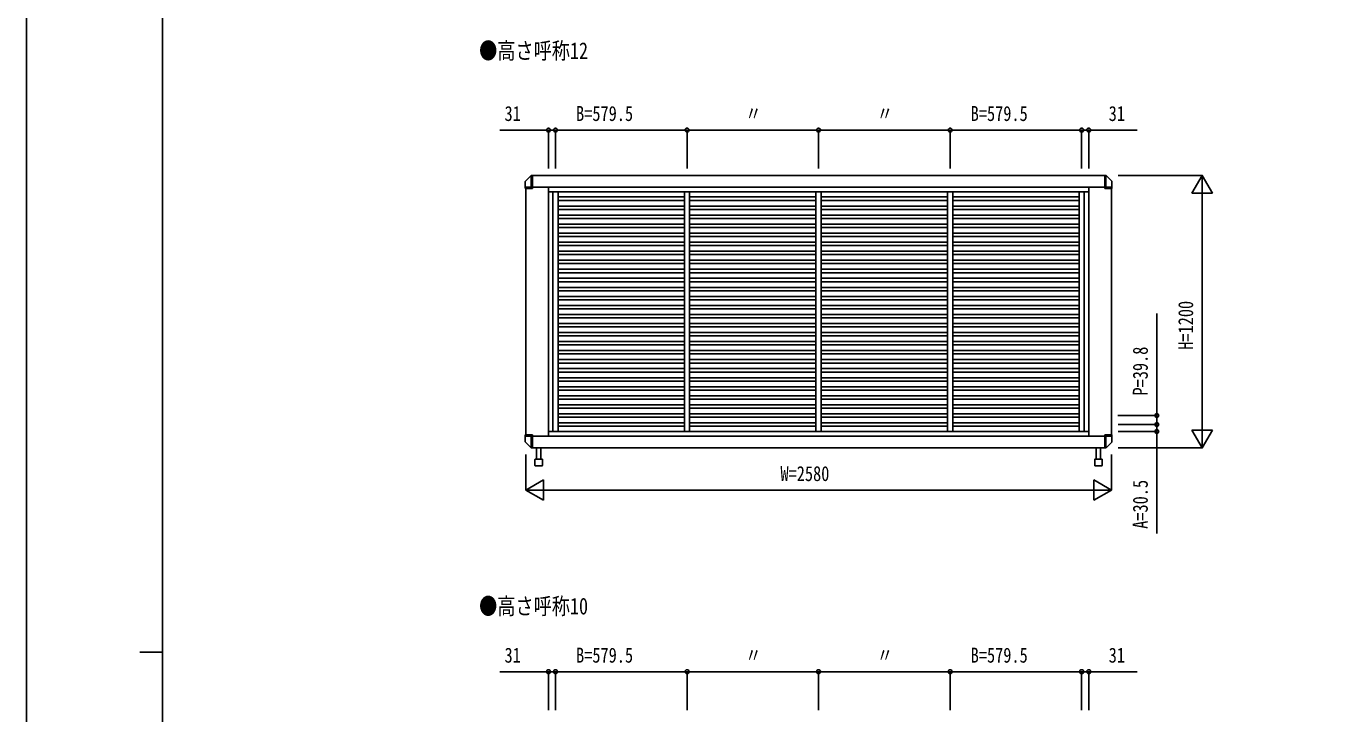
# Model space of a CAD drawing. Units: millimetres, scale not verified. Extents: x -8410 to 8410, y -5940 to 5940.
# Drawn here: x -8410 to -2602, y -21 to 3007 of the extents above; entities that cross this region are included whole.
import ezdxf
from ezdxf.enums import TextEntityAlignment as Align

# ---------------------------------------------------------------- set-up
doc = ezdxf.new("R2010")
doc.units = ezdxf.units.MM
doc.header["$LTSCALE"] = 30
for name, color, linetype in [('0-1_USER1', 3, 'Continuous'), ('0-2_YKK_A1', 4, 'Continuous'), ('0-3_YKK_D', 6, 'Continuous'), ('0-4_YKK_ZWAK', 7, 'Continuous')]:
    doc.layers.add(name, color=color, linetype=linetype)
doc.styles.add('ＭＳ ゴシック', font='')
doc.styles.get('ＭＳ ゴシック').set_extended_font_data('MS Gothic')

msp = doc.modelspace()

# ---------------------------------------------------------------- linework, layer by layer
at = {"layer": '0-2_YKK_A1'}
for p, q in [((-6186.66, 2349.35), (-6211.74, 2324.52)), ((-6186.64, 2349.34), (-6186.64, 2349.32)), ((-6185.68, 2350.05), (-6185.68, 2313.5)), ((-6180.96, 2350.3), (-6185.01, 2350.09)), ((-6185.01, 2350.05), (-6185.01, 2350.07)), ((-6180.96, 2344.37), (-6180.96, 2350.3)), ((-3658.96, 2350), (-6180.96, 2350)), ((-6180.96, 2344.37), (-6180.96, 2339.67)), ((-6180.96, 2313.5), (-6180.96, 2339.67)), ((-3658.96, 2350.3), (-3654.91, 2350.09)), ((-3658.96, 2344.37), (-3658.96, 2350.3)), ((-3658.96, 2344.37), (-3658.96, 2339.67)), ((-3658.96, 2313.5), (-3658.96, 2339.67)), ((-3654.91, 2350.05), (-3654.91, 2350.07)), ((-3654.24, 2350.05), (-3654.24, 2313.5)), ((-3653.28, 2349.34), (-3653.28, 2349.32)), ((-3653.26, 2349.35), (-3628.18, 2324.52)), ((-6212.46, 2315.72), (-6212.46, 2322.76)), ((-6212.46, 2305.58), (-6212.46, 2315.72)), ((-6212.46, 2298), (-6212.46, 2305.58)), ((-6212.46, 2294), (-6212.46, 2298)), ((-6212.46, 2298), (-6186.05, 2298)), ((-6210.6, 2293), (-6211.46, 2293)), ((-6180.96, 2293), (-6210.6, 2293)), ((-6209.96, 2293), (-6209.96, 1207)), ((-6185.87, 2298), (-6186.05, 2298)), ((-6185.87, 2298), (-6180.96, 2298)), ((-6180.96, 2298), (-6180.96, 2313.5)), ((-3658.96, 2298), (-6180.96, 2298)), ((-6180.96, 2294), (-6180.96, 2298)), ((-6180.96, 2294), (-6180.96, 2293)), ((-6109.96, 2298), (-6109.96, 1202)), ((-6109.96, 2278), (-3729.96, 2278)), ((-6090.46, 2278), (-6090.46, 1222)), ((-6067.46, 2278), (-6067.46, 1222)), ((-5510.96, 2278), (-5510.96, 1222)), ((-5487.96, 2278), (-5487.96, 1222)), ((-4931.46, 2278), (-4931.46, 1222)), ((-4908.46, 2278), (-4908.46, 1222)), ((-4351.96, 2278), (-4351.96, 1222)), ((-4328.96, 2278), (-4328.96, 1222)), ((-3772.46, 2278), (-3772.46, 1222)), ((-3749.46, 2278), (-3749.46, 1222)), ((-3729.96, 2298), (-3729.96, 1202)), ((-3658.96, 2298), (-3658.96, 2313.5)), ((-3658.96, 2294), (-3658.96, 2298)), ((-3654.05, 2298), (-3658.96, 2298)), ((-3658.96, 2294), (-3658.96, 2293)), ((-3658.96, 2293), (-3629.32, 2293)), ((-3654.05, 2298), (-3653.87, 2298)), ((-3627.46, 2298), (-3653.87, 2298)), ((-3629.96, 2293), (-3629.96, 1207)), ((-3629.32, 2293), (-3628.46, 2293)), ((-3627.46, 2315.72), (-3627.46, 2322.76)), ((-3627.46, 2305.58), (-3627.46, 2315.72)), ((-3627.46, 2298), (-3627.46, 2305.58)), ((-3627.46, 2294), (-3627.46, 2298)), ((-6067.46, 2255), (-5510.96, 2255)), ((-6067.46, 2240), (-5510.96, 2240)), ((-6067.46, 2215.2), (-5510.96, 2215.2)), ((-5487.96, 2255), (-4931.46, 2255)), ((-5487.96, 2240), (-4931.46, 2240)), ((-5487.96, 2215.2), (-4931.46, 2215.2)), ((-4908.46, 2255), (-4351.96, 2255)), ((-4908.46, 2240), (-4351.96, 2240)), ((-4908.46, 2215.2), (-4351.96, 2215.2)), ((-4328.96, 2255), (-3772.46, 2255)), ((-4328.96, 2240), (-3772.46, 2240)), ((-4328.96, 2215.2), (-3772.46, 2215.2)), ((-6067.46, 2200.2), (-5510.96, 2200.2)), ((-6067.46, 2175.4), (-5510.96, 2175.4)), ((-6067.46, 2160.4), (-5510.96, 2160.4)), ((-5487.96, 2200.2), (-4931.46, 2200.2)), ((-5487.96, 2175.4), (-4931.46, 2175.4)), ((-5487.96, 2160.4), (-4931.46, 2160.4)), ((-4908.46, 2200.2), (-4351.96, 2200.2)), ((-4908.46, 2175.4), (-4351.96, 2175.4)), ((-4908.46, 2160.4), (-4351.96, 2160.4)), ((-4328.96, 2200.2), (-3772.46, 2200.2)), ((-4328.96, 2175.4), (-3772.46, 2175.4)), ((-4328.96, 2160.4), (-3772.46, 2160.4)), ((-6067.46, 2135.6), (-5510.96, 2135.6)), ((-6067.46, 2120.6), (-5510.96, 2120.6)), ((-6067.46, 2095.8), (-5510.96, 2095.8)), ((-5487.96, 2135.6), (-4931.46, 2135.6)), ((-5487.96, 2120.6), (-4931.46, 2120.6)), ((-5487.96, 2095.8), (-4931.46, 2095.8)), ((-4908.46, 2135.6), (-4351.96, 2135.6)), ((-4908.46, 2120.6), (-4351.96, 2120.6)), ((-4908.46, 2095.8), (-4351.96, 2095.8)), ((-4328.96, 2135.6), (-3772.46, 2135.6)), ((-4328.96, 2120.6), (-3772.46, 2120.6)), ((-4328.96, 2095.8), (-3772.46, 2095.8)), ((-6067.46, 2080.8), (-5510.96, 2080.8)), ((-6067.46, 2056), (-5510.96, 2056)), ((-6067.46, 2041), (-5510.96, 2041)), ((-5487.96, 2080.8), (-4931.46, 2080.8)), ((-5487.96, 2056), (-4931.46, 2056)), ((-5487.96, 2041), (-4931.46, 2041)), ((-4908.46, 2080.8), (-4351.96, 2080.8)), ((-4908.46, 2056), (-4351.96, 2056)), ((-4908.46, 2041), (-4351.96, 2041)), ((-4328.96, 2080.8), (-3772.46, 2080.8)), ((-4328.96, 2056), (-3772.46, 2056)), ((-4328.96, 2041), (-3772.46, 2041)), ((-6067.46, 2016.2), (-5510.96, 2016.2)), ((-6067.46, 2001.2), (-5510.96, 2001.2)), ((-6067.46, 1976.4), (-5510.96, 1976.4)), ((-5487.96, 2016.2), (-4931.46, 2016.2)), ((-5487.96, 2001.2), (-4931.46, 2001.2)), ((-5487.96, 1976.4), (-4931.46, 1976.4)), ((-4908.46, 2016.2), (-4351.96, 2016.2)), ((-4908.46, 2001.2), (-4351.96, 2001.2)), ((-4908.46, 1976.4), (-4351.96, 1976.4)), ((-4328.96, 2016.2), (-3772.46, 2016.2)), ((-4328.96, 2001.2), (-3772.46, 2001.2)), ((-4328.96, 1976.4), (-3772.46, 1976.4)), ((-6067.46, 1961.4), (-5510.96, 1961.4)), ((-6067.46, 1936.6), (-5510.96, 1936.6)), ((-6067.46, 1921.6), (-5510.96, 1921.6)), ((-5487.96, 1961.4), (-4931.46, 1961.4)), ((-5487.96, 1936.6), (-4931.46, 1936.6)), ((-5487.96, 1921.6), (-4931.46, 1921.6)), ((-4908.46, 1961.4), (-4351.96, 1961.4)), ((-4908.46, 1936.6), (-4351.96, 1936.6)), ((-4908.46, 1921.6), (-4351.96, 1921.6)), ((-4328.96, 1961.4), (-3772.46, 1961.4)), ((-4328.96, 1936.6), (-3772.46, 1936.6)), ((-4328.96, 1921.6), (-3772.46, 1921.6)), ((-6067.46, 1896.8), (-5510.96, 1896.8)), ((-6067.46, 1881.8), (-5510.96, 1881.8)), ((-5487.96, 1896.8), (-4931.46, 1896.8)), ((-5487.96, 1881.8), (-4931.46, 1881.8)), ((-4908.46, 1896.8), (-4351.96, 1896.8)), ((-4908.46, 1881.8), (-4351.96, 1881.8)), ((-4328.96, 1896.8), (-3772.46, 1896.8)), ((-4328.96, 1881.8), (-3772.46, 1881.8)), ((-6067.46, 1857), (-5510.96, 1857)), ((-6067.46, 1842), (-5510.96, 1842)), ((-6067.46, 1817.2), (-5510.96, 1817.2)), ((-6067.46, 1802.2), (-5510.96, 1802.2)), ((-5487.96, 1857), (-4931.46, 1857)), ((-5487.96, 1842), (-4931.46, 1842)), ((-5487.96, 1817.2), (-4931.46, 1817.2)), ((-5487.96, 1802.2), (-4931.46, 1802.2)), ((-4908.46, 1857), (-4351.96, 1857)), ((-4908.46, 1842), (-4351.96, 1842)), ((-4908.46, 1817.2), (-4351.96, 1817.2)), ((-4908.46, 1802.2), (-4351.96, 1802.2)), ((-4328.96, 1857), (-3772.46, 1857)), ((-4328.96, 1842), (-3772.46, 1842)), ((-4328.96, 1817.2), (-3772.46, 1817.2)), ((-4328.96, 1802.2), (-3772.46, 1802.2)), ((-6067.46, 1777.4), (-5510.96, 1777.4)), ((-6067.46, 1762.4), (-5510.96, 1762.4)), ((-5487.96, 1777.4), (-4931.46, 1777.4)), ((-5487.96, 1762.4), (-4931.46, 1762.4)), ((-4908.46, 1777.4), (-4351.96, 1777.4)), ((-4908.46, 1762.4), (-4351.96, 1762.4)), ((-4328.96, 1777.4), (-3772.46, 1777.4)), ((-4328.96, 1762.4), (-3772.46, 1762.4)), ((-6067.46, 1737.6), (-5510.96, 1737.6)), ((-6067.46, 1722.6), (-5510.96, 1722.6)), ((-6067.46, 1697.8), (-5510.96, 1697.8)), ((-5487.96, 1737.6), (-4931.46, 1737.6)), ((-5487.96, 1722.6), (-4931.46, 1722.6)), ((-5487.96, 1697.8), (-4931.46, 1697.8)), ((-4908.46, 1737.6), (-4351.96, 1737.6)), ((-4908.46, 1722.6), (-4351.96, 1722.6)), ((-4908.46, 1697.8), (-4351.96, 1697.8)), ((-4328.96, 1737.6), (-3772.46, 1737.6)), ((-4328.96, 1722.6), (-3772.46, 1722.6)), ((-4328.96, 1697.8), (-3772.46, 1697.8)), ((-6067.46, 1682.8), (-5510.96, 1682.8)), ((-6067.46, 1658), (-5510.96, 1658)), ((-6067.46, 1643), (-5510.96, 1643)), ((-5487.96, 1682.8), (-4931.46, 1682.8)), ((-5487.96, 1658), (-4931.46, 1658)), ((-5487.96, 1643), (-4931.46, 1643)), ((-4908.46, 1682.8), (-4351.96, 1682.8)), ((-4908.46, 1658), (-4351.96, 1658)), ((-4908.46, 1643), (-4351.96, 1643)), ((-4328.96, 1682.8), (-3772.46, 1682.8)), ((-4328.96, 1658), (-3772.46, 1658)), ((-4328.96, 1643), (-3772.46, 1643)), ((-6067.46, 1618.2), (-5510.96, 1618.2)), ((-6067.46, 1603.2), (-5510.96, 1603.2)), ((-6067.46, 1578.4), (-5510.96, 1578.4)), ((-5487.96, 1618.2), (-4931.46, 1618.2)), ((-5487.96, 1603.2), (-4931.46, 1603.2)), ((-5487.96, 1578.4), (-4931.46, 1578.4)), ((-4908.46, 1618.2), (-4351.96, 1618.2)), ((-4908.46, 1603.2), (-4351.96, 1603.2)), ((-4908.46, 1578.4), (-4351.96, 1578.4)), ((-4328.96, 1618.2), (-3772.46, 1618.2)), ((-4328.96, 1603.2), (-3772.46, 1603.2)), ((-4328.96, 1578.4), (-3772.46, 1578.4)), ((-6067.46, 1563.4), (-5510.96, 1563.4)), ((-6067.46, 1538.6), (-5510.96, 1538.6)), ((-6067.46, 1523.6), (-5510.96, 1523.6)), ((-5487.96, 1563.4), (-4931.46, 1563.4)), ((-5487.96, 1538.6), (-4931.46, 1538.6)), ((-5487.96, 1523.6), (-4931.46, 1523.6)), ((-4908.46, 1563.4), (-4351.96, 1563.4)), ((-4908.46, 1538.6), (-4351.96, 1538.6)), ((-4908.46, 1523.6), (-4351.96, 1523.6)), ((-4328.96, 1563.4), (-3772.46, 1563.4)), ((-4328.96, 1538.6), (-3772.46, 1538.6)), ((-4328.96, 1523.6), (-3772.46, 1523.6)), ((-6067.46, 1498.8), (-5510.96, 1498.8)), ((-6067.46, 1483.8), (-5510.96, 1483.8)), ((-6067.46, 1459), (-5510.96, 1459)), ((-5487.96, 1498.8), (-4931.46, 1498.8)), ((-5487.96, 1483.8), (-4931.46, 1483.8)), ((-5487.96, 1459), (-4931.46, 1459)), ((-4908.46, 1498.8), (-4351.96, 1498.8)), ((-4908.46, 1483.8), (-4351.96, 1483.8)), ((-4908.46, 1459), (-4351.96, 1459)), ((-4328.96, 1498.8), (-3772.46, 1498.8)), ((-4328.96, 1483.8), (-3772.46, 1483.8)), ((-4328.96, 1459), (-3772.46, 1459)), ((-6067.46, 1444), (-5510.96, 1444)), ((-6067.46, 1419.2), (-5510.96, 1419.2)), ((-6067.46, 1404.2), (-5510.96, 1404.2)), ((-5487.96, 1444), (-4931.46, 1444)), ((-5487.96, 1419.2), (-4931.46, 1419.2)), ((-5487.96, 1404.2), (-4931.46, 1404.2)), ((-4908.46, 1444), (-4351.96, 1444)), ((-4908.46, 1419.2), (-4351.96, 1419.2)), ((-4908.46, 1404.2), (-4351.96, 1404.2)), ((-4328.96, 1444), (-3772.46, 1444)), ((-4328.96, 1419.2), (-3772.46, 1419.2)), ((-4328.96, 1404.2), (-3772.46, 1404.2)), ((-6067.46, 1379.4), (-5510.96, 1379.4)), ((-6067.46, 1364.4), (-5510.96, 1364.4)), ((-6067.46, 1339.6), (-5510.96, 1339.6)), ((-5487.96, 1379.4), (-4931.46, 1379.4)), ((-5487.96, 1364.4), (-4931.46, 1364.4)), ((-5487.96, 1339.6), (-4931.46, 1339.6)), ((-4908.46, 1379.4), (-4351.96, 1379.4)), ((-4908.46, 1364.4), (-4351.96, 1364.4)), ((-4908.46, 1339.6), (-4351.96, 1339.6)), ((-4328.96, 1379.4), (-3772.46, 1379.4)), ((-4328.96, 1364.4), (-3772.46, 1364.4)), ((-4328.96, 1339.6), (-3772.46, 1339.6)), ((-6067.46, 1324.6), (-5510.96, 1324.6)), ((-6067.46, 1299.8), (-5510.96, 1299.8)), ((-6067.46, 1284.8), (-5510.96, 1284.8)), ((-5487.96, 1324.6), (-4931.46, 1324.6)), ((-5487.96, 1299.8), (-4931.46, 1299.8)), ((-5487.96, 1284.8), (-4931.46, 1284.8)), ((-4908.46, 1324.6), (-4351.96, 1324.6)), ((-4908.46, 1299.8), (-4351.96, 1299.8)), ((-4908.46, 1284.8), (-4351.96, 1284.8)), ((-4328.96, 1324.6), (-3772.46, 1324.6)), ((-4328.96, 1299.8), (-3772.46, 1299.8)), ((-4328.96, 1284.8), (-3772.46, 1284.8)), ((-6109.96, 1222), (-3729.96, 1222)), ((-6067.46, 1260), (-5510.96, 1260)), ((-6067.46, 1245), (-5510.96, 1245)), ((-5487.96, 1260), (-4931.46, 1260)), ((-5487.96, 1245), (-4931.46, 1245)), ((-4908.46, 1260), (-4351.96, 1260)), ((-4908.46, 1245), (-4351.96, 1245)), ((-4328.96, 1260), (-3772.46, 1260)), ((-4328.96, 1245), (-3772.46, 1245)), ((-6212.46, 1206), (-6212.46, 1202)), ((-6212.46, 1202), (-6212.46, 1194.42)), ((-6212.46, 1202), (-6186.05, 1202)), ((-6212.46, 1194.42), (-6212.46, 1184.28)), ((-6212.46, 1184.28), (-6212.46, 1177.24)), ((-6186.66, 1150.65), (-6211.74, 1175.48)), ((-6210.6, 1207), (-6211.46, 1207)), ((-6180.96, 1207), (-6210.6, 1207)), ((-6185.87, 1202), (-6186.05, 1202)), ((-6185.87, 1202), (-6180.96, 1202)), ((-6185.68, 1149.95), (-6185.68, 1186.5)), ((-6180.96, 1206), (-6180.96, 1207)), ((-6180.96, 1206), (-6180.96, 1202)), ((-3658.96, 1202), (-6180.96, 1202)), ((-6180.96, 1202), (-6180.96, 1186.5)), ((-6180.96, 1186.5), (-6180.96, 1160.33)), ((-3658.96, 1207), (-3629.32, 1207)), ((-3658.96, 1206), (-3658.96, 1207)), ((-3658.96, 1206), (-3658.96, 1202)), ((-3658.96, 1202), (-3658.96, 1186.5)), ((-3654.05, 1202), (-3658.96, 1202)), ((-3658.96, 1186.5), (-3658.96, 1160.33)), ((-3654.24, 1149.95), (-3654.24, 1186.5)), ((-3654.05, 1202), (-3653.87, 1202)), ((-3627.46, 1202), (-3653.87, 1202)), ((-3653.26, 1150.65), (-3628.18, 1175.48)), ((-3629.32, 1207), (-3628.46, 1207)), ((-3627.46, 1206), (-3627.46, 1202)), ((-3627.46, 1202), (-3627.46, 1194.42)), ((-3627.46, 1194.42), (-3627.46, 1184.28)), ((-3627.46, 1184.28), (-3627.46, 1177.24)), ((-6186.64, 1150.66), (-6186.64, 1150.68)), ((-6185.01, 1149.95), (-6185.01, 1149.93)), ((-6180.96, 1149.7), (-6185.01, 1149.91)), ((-6180.96, 1155.63), (-6180.96, 1160.33)), ((-6180.96, 1155.63), (-6180.96, 1149.7)), ((-3658.96, 1150), (-6180.96, 1150)), ((-6162.46, 1150), (-6162.46, 1100)), ((-6143.46, 1100), (-6143.46, 1150)), ((-3696.46, 1100), (-3696.46, 1150)), ((-3677.46, 1150), (-3677.46, 1100)), ((-3658.96, 1155.63), (-3658.96, 1160.33)), ((-3658.96, 1155.63), (-3658.96, 1149.7)), ((-3658.96, 1149.7), (-3654.91, 1149.91)), ((-3654.91, 1149.95), (-3654.91, 1149.93)), ((-3653.28, 1150.66), (-3653.28, 1150.68)), ((-6169.51, 1099), (-6169.51, 1074)), ((-6137.41, 1100), (-6168.51, 1100)), ((-6165.51, 1070), (-6140.41, 1070)), ((-6136.41, 1099), (-6136.41, 1074)), ((-3703.51, 1099), (-3703.51, 1074)), ((-3702.51, 1100), (-3671.41, 1100)), ((-3674.41, 1070), (-3699.51, 1070)), ((-3670.41, 1099), (-3670.41, 1074))]:
    msp.add_line(p, q, dxfattribs=at)
for points in [[(-6185.68, 2313.4), (-6185.69, 2312.64), (-6185.73, 2309.06), (-6185.77, 2305.52), (-6185.8, 2303.22), (-6185.83, 2300.97), (-6185.86, 2298.62), (-6185.87, 2298)], [(-3654.24, 2313.4), (-3654.23, 2312.64), (-3654.19, 2309.06), (-3654.15, 2305.52), (-3654.12, 2303.22), (-3654.09, 2300.97), (-3654.06, 2298.62), (-3654.05, 2298)], [(-6185.68, 1186.6), (-6185.69, 1187.36), (-6185.73, 1190.94), (-6185.77, 1194.48), (-6185.8, 1196.78), (-6185.83, 1199.03), (-6185.86, 1201.38), (-6185.87, 1202)], [(-3654.24, 1186.6), (-3654.23, 1187.36), (-3654.19, 1190.94), (-3654.15, 1194.48), (-3654.12, 1196.78), (-3654.09, 1199.03), (-3654.06, 1201.38), (-3654.05, 1202)]]:
    msp.add_lwpolyline(points, dxfattribs=at)
for centre, radius, start, end in [((-6209.96, 2322.76), 2.5, 135.33594, 180), ((-6184.88, 2347.59), 2.5, 93.12962, 135.58389), ((-3655.04, 2347.59), 2.5, 44.41611, 86.87038), ((-3629.96, 2322.76), 2.5, 0, 44.66406), ((-6211.46, 2294), 1, 180, 270), ((-3628.46, 2294), 1, 270, 0), ((-6211.46, 1206), 1, 90, 180), ((-6209.96, 1177.24), 2.5, 180, 224.66406), ((-3628.46, 1206), 1, 0, 90), ((-3629.96, 1177.24), 2.5, 315.33594, 0), ((-6184.88, 1152.41), 2.5, 224.41611, 266.87038), ((-3655.04, 1152.41), 2.5, 273.12962, 315.58389), ((-6168.51, 1099), 1, 90, 180), ((-6165.51, 1074), 4, 180, 270), ((-6140.41, 1074), 4, 270, 0), ((-6137.41, 1099), 1, 0, 90), ((-3702.51, 1099), 1, 90, 180), ((-3699.51, 1074), 4, 180, 270), ((-3674.41, 1074), 4, 270, 0), ((-3671.41, 1099), 1, 0, 90)]:
    msp.add_arc(centre, radius, start, end, dxfattribs=at)
at = {"layer": '0-3_YKK_D'}
for p, q in [((-6109.96, 2550), (-6323.56, 2550)), ((-6109.96, 2380), (-6109.96, 2551)), ((-6078.96, 2550), (-6109.96, 2550)), ((-6078.96, 2380), (-6078.96, 2551)), ((-6078.96, 2380), (-6078.96, 2551)), ((-5499.46, 2550), (-6078.96, 2550)), ((-6078.96, 2550), (-6044.96, 2550)), ((-5499.46, 2380), (-5499.46, 2551)), ((-5499.46, 2380), (-5499.46, 2551)), ((-4919.96, 2550), (-5499.46, 2550)), ((-4919.96, 2380), (-4919.96, 2551)), ((-4919.96, 2380), (-4919.96, 2551)), ((-4340.46, 2550), (-4919.96, 2550)), ((-4340.46, 2380), (-4340.46, 2551)), ((-4340.46, 2380), (-4340.46, 2551)), ((-3760.96, 2550), (-4340.46, 2550)), ((-3760.96, 2550), (-3794.96, 2550)), ((-3760.96, 2380), (-3760.96, 2551)), ((-3760.96, 2380), (-3760.96, 2551)), ((-3760.96, 2550), (-3729.96, 2550)), ((-3729.96, 2380), (-3729.96, 2551)), ((-3729.96, 2550), (-3516.36, 2550)), ((-3599.96, 2350), (-3228.96, 2350)), ((-3229.96, 2350), (-3274.96, 2272.06)), ((-3229.96, 2350), (-3184.96, 2272.06)), ((-3229.96, 2350), (-3229.96, 2194.12)), ((-3274.96, 2272.06), (-3184.96, 2272.06)), ((-3229.96, 2260), (-3229.96, 1240)), ((-3429.96, 1292.3), (-3429.96, 1741.1)), ((-3601.04, 1292.3), (-3428.96, 1292.3)), ((-3429.96, 1252.5), (-3429.96, 1292.3)), ((-3429.96, 1252.5), (-3429.96, 1286.5)), ((-3229.96, 1150), (-3229.96, 1305.88)), ((-3599.96, 1222), (-3428.96, 1222)), ((-3599.63, 1252.5), (-3428.96, 1252.5)), ((-3599.63, 1252.5), (-3428.96, 1252.5)), ((-3429.96, 1252.5), (-3429.96, 1222)), ((-3429.96, 1252.5), (-3429.96, 1218.5)), ((-3429.96, 1222), (-3429.96, 773.2)), ((-3229.96, 1150), (-3274.96, 1227.94)), ((-3184.96, 1227.94), (-3274.96, 1227.94)), ((-3229.96, 1150), (-3184.96, 1227.94)), ((-6209.96, 1120), (-6209.96, 962.79)), ((-3629.96, 1120), (-3629.96, 962.79)), ((-3599.96, 1150), (-3228.96, 1150)), ((-6209.96, 963.79), (-6132.02, 1008.79)), ((-6132.02, 918.79), (-6132.02, 1008.79)), ((-3629.96, 963.79), (-3707.9, 1008.79)), ((-3707.9, 1008.79), (-3707.9, 918.79)), ((-6209.96, 963.79), (-6132.02, 918.79)), ((-6209.96, 963.79), (-6054.08, 963.79)), ((-6119.96, 963.79), (-3719.96, 963.79)), ((-3629.96, 963.79), (-3785.84, 963.79)), ((-3629.96, 963.79), (-3707.9, 918.79)), ((-6109.96, 163.79), (-6323.56, 163.79)), ((-6109.96, -6.21), (-6109.96, 164.79)), ((-6078.96, 163.79), (-6109.96, 163.79)), ((-6078.96, -6.21), (-6078.96, 164.79)), ((-6078.96, -6.21), (-6078.96, 164.79)), ((-6078.96, 163.79), (-6044.96, 163.79)), ((-5499.46, 163.79), (-6078.96, 163.79)), ((-5499.46, -6.21), (-5499.46, 164.79)), ((-5499.46, -6.21), (-5499.46, 164.79)), ((-4919.96, 163.79), (-5499.46, 163.79)), ((-4919.96, -6.21), (-4919.96, 164.79)), ((-4919.96, -6.21), (-4919.96, 164.79)), ((-4340.46, 163.79), (-4919.96, 163.79)), ((-4340.46, -6.21), (-4340.46, 164.79)), ((-4340.46, -6.21), (-4340.46, 164.79)), ((-3760.96, 163.79), (-4340.46, 163.79)), ((-3760.96, 163.79), (-3794.96, 163.79)), ((-3760.96, -6.21), (-3760.96, 164.79)), ((-3760.96, -6.21), (-3760.96, 164.79)), ((-3760.96, 163.79), (-3729.96, 163.79)), ((-3729.96, -6.21), (-3729.96, 164.79)), ((-3729.96, 163.79), (-3516.36, 163.79))]:
    msp.add_line(p, q, dxfattribs=at)
for centre in [(-6109.96, 2550), (-6078.96, 2550), (-6078.96, 2550), (-5499.46, 2550), (-5499.46, 2550), (-4919.96, 2550), (-4919.96, 2550), (-4340.46, 2550), (-4340.46, 2550), (-3760.96, 2550), (-3760.96, 2550), (-3729.96, 2550), (-3429.96, 1292.3), (-3429.96, 1252.5), (-3429.96, 1252.5), (-3429.96, 1222), (-6109.96, 163.79), (-6078.96, 163.79), (-6078.96, 163.79), (-5499.46, 163.79), (-5499.46, 163.79), (-4919.96, 163.79), (-4919.96, 163.79), (-4340.46, 163.79), (-4340.46, 163.79), (-3760.96, 163.79), (-3760.96, 163.79), (-3729.96, 163.79)]:
    msp.add_circle(centre, 8.5, dxfattribs=at)
at = {"layer": '0-4_YKK_ZWAK'}
for p, q in [((-7809.96, -5050), (-7809.96, 5550)), ((-7909.96, 250), (-7809.96, 250))]:
    msp.add_line(p, q, dxfattribs=at)
msp.add_lwpolyline([(-8410, -5940), (8410, -5940), (8410, 5940), (-8410, 5940)], close=True, dxfattribs=at)

# ---------------------------------------------------------------- texts
at = {"layer": '0-1_USER1', "style": 'ＭＳ ゴシック', "width": 0.8}
for s, p in [('●高さ呼称12', (-6415.33, 2841)), ('●高さ呼称10', (-6415.33, 394))]:
    msp.add_text(s, height=73.31, dxfattribs=at).set_placement(p, align=Align.BOTTOM_LEFT)
at = {"layer": '0-3_YKK_D', "style": 'ＭＳ ゴシック', "width": 0.8}
for s, p in [('31', (-6303.56, 2570)), ('B=579.5', (-5988.41, 2570)), ('〃', (-5243.31, 2570)), ('〃', (-4663.81, 2570)), ('B=579.5', (-4249.91, 2570)), ('31', (-3641.96, 2570)), ('W=2580', (-5087.96, 983.79)), ('31', (-6303.56, 183.79)), ('B=579.5', (-5988.41, 183.79)), ('〃', (-5243.31, 183.79)), ('〃', (-4663.81, 183.79)), ('B=579.5', (-4249.91, 183.79)), ('31', (-3641.96, 183.79))]:
    msp.add_text(s, height=65.98, dxfattribs=at).set_placement(p, align=Align.BOTTOM_LEFT)
for s, p in [('H=1200', (-3249.96, 1582)), ('P=39.8', (-3449.96, 1380.3)), ('A=30.5', (-3449.96, 793.2))]:
    msp.add_text(s, height=65.98, rotation=90, dxfattribs=at).set_placement(p, align=Align.BOTTOM_LEFT)

doc.saveas('drawing.dxf')
